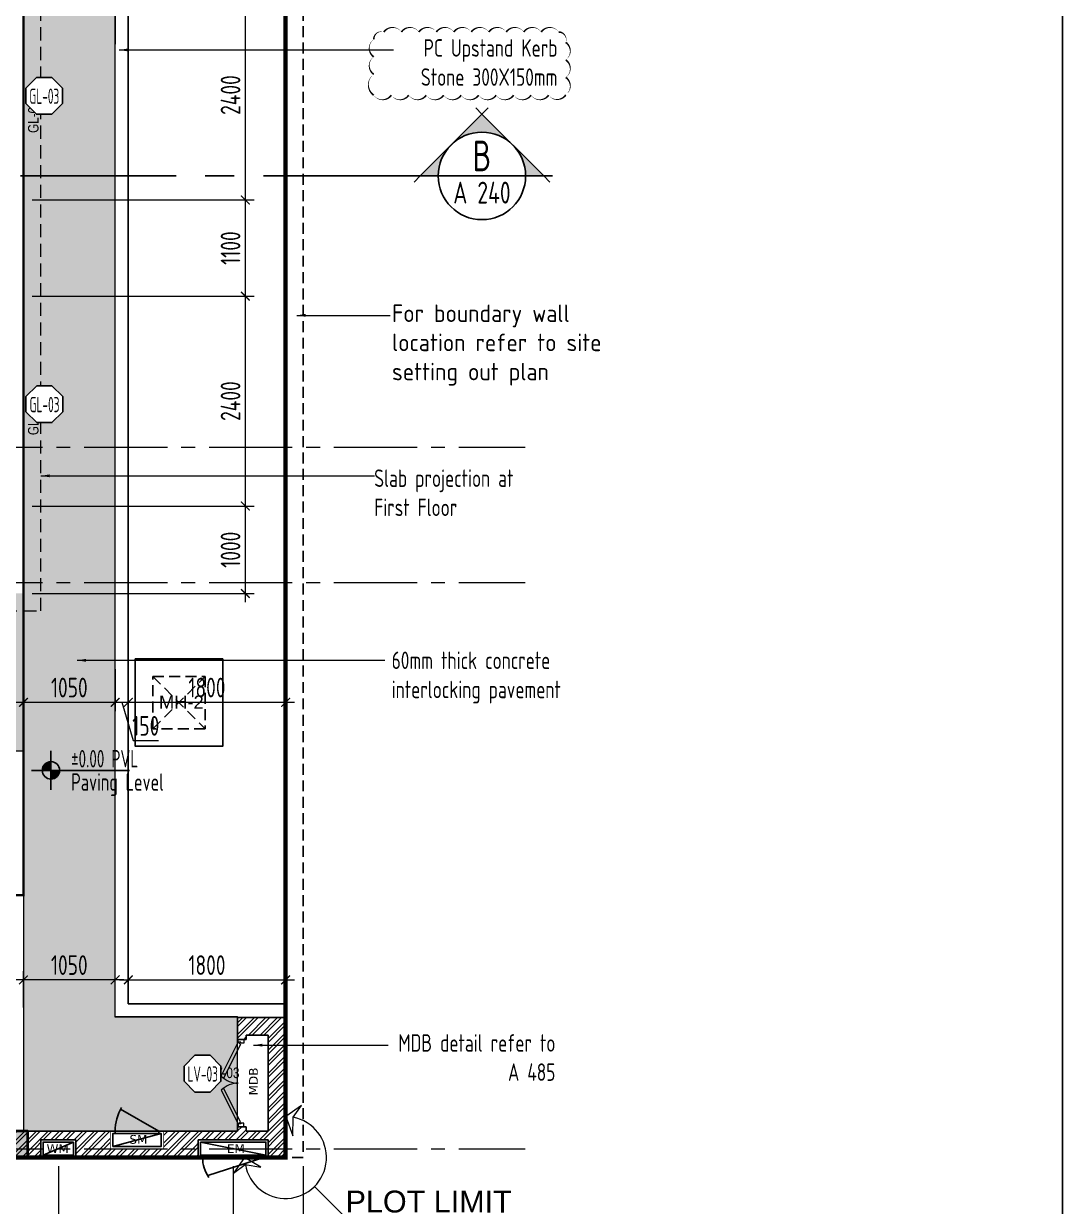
# Model space of a CAD drawing. Header units: millimetres. Extents: x -8913 to 62688, y -13000 to 43000.
# Drawn here: x 15003 to 26888, y -559 to 12967 of the extents above; entities that cross this region are included whole.
import ezdxf
from ezdxf.enums import TextEntityAlignment as Align
from ezdxf.xclip import XClip

# ---------------------------------------------------------------- set-up
doc = ezdxf.new("R2010")
doc.units = ezdxf.units.MM
doc.header["$MEASUREMENT"] = 0
doc.header["$XCLIPFRAME"] = 0
doc.header["$PDMODE"] = 1
for name, pattern in [('1735 X DT-5BR-GFP$0$DASHED', [0.75, 0.5, -0.25]), ('1735 X DT-5BR-GFP-Ext$0$DASHED', [0.75, 0.5, -0.25]), ('1735 X DT-5BR-GFP-Ext$0$HIDDEN', [0.375, 0.25, -0.125]), ('1735 X DT-5BR-Grids$0$CENTER2', [28.575, 19.05, -3.175, 3.175, -3.175]), ('1735 X DT-5BR-Plot Limit$0$PHANTOM', [2.5, 1.25, -0.25, 0.25, -0.25, 0.25, -0.25])]:
    doc.linetypes.add(name, pattern=pattern)
for name, color, linetype in [('0 - Text mep', 251, 'Continuous'), ('02-Col-DT-5BR-Ground$0$ST--B Column Hatch', 253, 'Continuous'), ('08--SPACENUMBER-1', 8, 'Continuous'), ('08--WINREF-1', 8, 'Continuous'), ('1735 X DT-5BR-GFP-Ext$0$0 - Text mep', 251, 'Continuous'), ('1735 X DT-5BR-Plot Limit$0$Z- Plot', 1, '1735 X DT-5BR-Plot Limit$0$PHANTOM'), ('1735 X DT-5BR-Plot Limit$0$Z-BUILDING SETBACK', 150, '1735 X DT-5BR-Plot Limit$0$PHANTOM'), ('Z--REVISION NTT-04', 10, 'Continuous')]:
    doc.layers.add(name, color=color, linetype=linetype)
for name, color, linetype, lineweight in [('02-Col-DT-5BR-Ground$0$ST--B Column', 4, 'Continuous', 40), ('05--LEADER', 8, 'Continuous', 13), ('05--TEXT-2', 2, 'Continuous', 25), ('07--DIM-2', 2, 'Continuous', 25), ('08--WINREF', 7, 'Continuous', 25), ('1735 X DT-5BR-GFP$0$06--LINE ABOVE', 9, '1735 X DT-5BR-GFP$0$DASHED', 15), ('1735 X DT-5BR-GFP-Ext$0$05--TEXT-3', 3, 'Continuous', 35), ('1735 X DT-5BR-GFP-Ext$0$A-HATCH ID PAVING', 251, 'Continuous', 0), ('1735 X DT-5BR-GFP-Ext$0$F--BLOCKWALL-2', 2, 'Continuous', 25), ('1735 X DT-5BR-GFP-Ext$0$F--BLOCKWALL-2 A', 2, 'Continuous', 25), ('1735 X DT-5BR-GFP-Ext$0$F--BLOCKWALL-HATCH', 8, 'Continuous', 13), ('1735 X DT-5BR-GFP-Ext$0$G--STELWRK-2', 2, 'Continuous', 25), ('1735 X DT-5BR-GFP-Ext$0$L--DOORS-1', 9, 'Continuous', 18), ('1735 X DT-5BR-GFP-Ext$0$L--DOORS-2', 2, 'Continuous', 25), ('1735 X DT-5BR-GFP-Ext$0$MEP', 8, 'Continuous', 0), ('1735 X DT-5BR-GFP-Ext$0$Q--KERBS', 1, 'Continuous', 18), ('1735 X DT-5BR-GFP-Ext$0$Q--KERBS-2', 251, 'Continuous', 0), ('1735 X DT-5BR-Grids$0$03--GRID', 252, '1735 X DT-5BR-Grids$0$CENTER2', 5), ('1735 X DT-5BR-Grids$0$08--DETREF', 7, 'Continuous', 25), ('1735 X DT-5BR-Grids$0$08--SECTREF', 7, 'Continuous', 25), ('1735 X DT-5BR-Grids$0$08--SECTREF-1', 2, 'Continuous', 25), ('1735 X DT-5BR-Grids$0$08--SECTREF-2', 4, 'Continuous', 35), ('1735 X DT-5BR-Grids$0$08--SECTREF-LINE', 7, 'Continuous', 25), ('1735 X DT-5BR-Plot Limit$0$G-ANNO-LIN02', 9, 'Continuous', 20), ('1735 X DT-5BR-Plot Limit$0$L-ANNO-TEXT', 3, 'Continuous', 13), ('W--ELE-1', 2, 'Continuous', 25), ('Z--X-REF', 7, 'Continuous', 0)]:
    doc.layers.add(name, color=color, linetype=linetype, lineweight=lineweight)
for name, color, linetype, lineweight, plot in [('1735 X DT-5BR-GFP$0$00--Door No', 6, 'Continuous', 0, False), ('1735 X DT-5BR-GFP$0$00--Glazing No', 6, 'Continuous', 0, False), ('1735 X DT-5BR-GFP-Ext$0$00--ORIGIN', 6, 'Continuous', 0, False), ('Y---------------', 7, 'Continuous', 25, False)]:
    doc.layers.add(name, color=color, linetype=linetype, lineweight=lineweight, plot=plot)
doc.styles.add('1735 X DT-5BR-GFP$0$style1', font='arial.ttf', dxfattribs={"width": 0.8, "height": 250})
doc.styles.add('1735 X DT-5BR-GFP-Ext$0$Rooms', font='verdana.ttf')
doc.styles.add('1735 X DT-5BR-Grids$0$ISO', font='isocp2.shx', dxfattribs={"width": 0.8})
doc.styles.add('1735 X DT-5BR-Plot Limit$0$SDC-TEXT', font='arial.ttf')
doc.styles.add('ARIAL', font='swiss.ttf')
doc.styles.add('ISO', font='isocp2.shx', dxfattribs={"width": 0.8})
doc.dimstyles.new('1-100_AR', dxfattribs={"dimtxt": 225, "dimasz": 100, "dimexe": 100, "dimexo": 100, "dimgap": 0, "dimtad": 0, "dimdec": 0, "dimzin": 12, "dimdsep": 46, "dimtxsty": 'ISO', "dimblk": 'ARCHTICK', "dimcen": 100, "dimdle": 100, "dimclrd": 8, "dimclre": 9, "dimclrt": 2, "dimadec": 0, "dimazin": 0, "dimtfac": 1, "dimtdec": 0, "dimtmove": 0, "dimatfit": 2, "dimldrblk": 'ARCHTICK', "dimfxl": 1, "dimtvp": 0.75, "dimtolj": 1, "dimtzin": 12, "dimlwd": 9, "dimlwe": 9, "dimarcsym": 0})
doc.dimstyles.new('Copy of 1-100_AR LEADER', dxfattribs={"dimtxt": 200, "dimasz": 100, "dimexe": 100, "dimexo": 100, "dimgap": 0, "dimtad": 0, "dimdec": 0, "dimzin": 12, "dimdsep": 46, "dimtxsty": 'ISO', "dimcen": 150, "dimdle": 100, "dimclrd": 8, "dimclre": 9, "dimclrt": 2, "dimadec": 0, "dimazin": 0, "dimtfac": 1, "dimtdec": 0, "dimtmove": 0, "dimatfit": 2, "dimfxl": 1, "dimtvp": 0.75, "dimtolj": 1, "dimtzin": 12, "dimlwd": 9, "dimlwe": 9, "dimarcsym": 0})

# ---------------------------------------------------------------- blocks, each defined once
blk = doc.blocks.new('02-Col-DT-5BR-Ground')
at = {"layer": '02-Col-DT-5BR-Ground$0$ST--B Column Hatch'}
h = blk.add_hatch(color=256, dxfattribs=at)
h.dxf.hatch_style = 1
h.paths.add_polyline_path([(14850, 0), (15050, 0), (15050, 300), (14850, 300)])
at = {"layer": '02-Col-DT-5BR-Ground$0$ST--B Column'}
blk.add_lwpolyline([(14850, 0), (15050, 0), (15050, 300), (14850, 300)], close=True, dxfattribs=at)
blk = doc.blocks.new('1735 X DT-5BR-GFP')
at = {"layer": '1735 X DT-5BR-GFP$0$06--LINE ABOVE', "ltscale": 300}
blk.add_lwpolyline([(3000, 20100), (2800, 20100), (2800, 7800), (7350, 7800), (7350, 6250), (15200, 6250), (15200, 23000), (7700, 23000), (7700, 24700), (2800, 24700), (2800, 21100), (3000, 21100)], dxfattribs=at)
at = {"layer": '1735 X DT-5BR-GFP$0$06--LINE ABOVE'}
blk.add_blockref('02-Col-DT-5BR-Ground', (0, 0), dxfattribs=at)
at = {"layer": '1735 X DT-5BR-GFP$0$00--Door No', "insert": (17293, 967), "char_height": 120, "width": 687.79, "attachment_point": 5, "style": '1735 X DT-5BR-GFP$0$style1'}
blk.add_mtext('{\\fSWIS721 BT|b0|i0|c0|p50;LV-03}', dxfattribs=at)
at = {"layer": '1735 X DT-5BR-GFP$0$00--Glazing No', "char_height": 120, "width": 687.79, "attachment_point": 5, "rotation": 90, "style": '1735 X DT-5BR-GFP$0$style1'}
for insert in [(15114, 11903), (15114, 8447)]:
    blk.add_mtext('{\\fSWIS721 BT|b0|i0|c0|p50;GL-03}', dxfattribs=dict(at, insert=insert))
blk = doc.blocks.new('_ArchTick')
at = {"color": 0, "const_width": 0.15}
blk.add_lwpolyline([(-0.5, -0.5), (0.5, 0.5)], dxfattribs=at)
blk = doc.blocks.new('*D33')
at = {"layer": '07--DIM-2', "color": 8, "lineweight": 9, "transparency": 16777216}
blk.add_line((17539, 13450), (17539, 10850), dxfattribs=at)
at = {"layer": '07--DIM-2', "color": 9, "lineweight": 9, "transparency": 16777216}
for p, q in [((15100, 13350), (17639, 13350)), ((15100, 10950), (17639, 10950))]:
    blk.add_line(p, q, dxfattribs=at)
at = {"layer": 'Defpoints', "color": 0, "transparency": 16777216}
for p in [(15000, 13350), (15000, 10950), (17539, 10950)]:
    blk.add_point(p, dxfattribs=at)
at = {"layer": '07--DIM-2', "color": 8, "lineweight": 9, "transparency": 16777216, "xscale": 100, "yscale": 100, "zscale": 100}
for p, rotation in [((17539, 13350), 90), ((17539, 10950), 270)]:
    blk.add_blockref('_ArchTick', p, dxfattribs=dict(at, rotation=rotation))
at = {"layer": '07--DIM-2', "color": 2, "transparency": 16777216, "insert": (17370, 12150), "char_height": 225, "attachment_point": 5, "rotation": 90, "style": 'ISO'}
blk.add_mtext('\\A1;2400', dxfattribs=at)
blk = doc.blocks.new('*D34')
at = {"layer": '07--DIM-2', "color": 8, "lineweight": 9, "transparency": 16777216}
blk.add_line((17539, 11050), (17539, 9750), dxfattribs=at)
at = {"layer": '07--DIM-2', "color": 9, "lineweight": 9, "transparency": 16777216}
for p, q in [((15100, 10950), (17639, 10950)), ((15100, 9850), (17639, 9850))]:
    blk.add_line(p, q, dxfattribs=at)
at = {"layer": 'Defpoints', "color": 0, "transparency": 16777216}
for p in [(15000, 10950), (15000, 9850), (17539, 9850)]:
    blk.add_point(p, dxfattribs=at)
at = {"layer": '07--DIM-2', "color": 8, "lineweight": 9, "transparency": 16777216, "xscale": 100, "yscale": 100, "zscale": 100}
for p, rotation in [((17539, 10950), 90), ((17539, 9850), 270)]:
    blk.add_blockref('_ArchTick', p, dxfattribs=dict(at, rotation=rotation))
at = {"layer": '07--DIM-2', "color": 2, "transparency": 16777216, "insert": (17370, 10400), "char_height": 225, "attachment_point": 5, "rotation": 90, "style": 'ISO'}
blk.add_mtext('\\A1;1100', dxfattribs=at)
blk = doc.blocks.new('*D35')
at = {"layer": '07--DIM-2', "color": 8, "lineweight": 9, "transparency": 16777216}
blk.add_line((17539, 9950), (17539, 7350), dxfattribs=at)
at = {"layer": '07--DIM-2', "color": 9, "lineweight": 9, "transparency": 16777216}
for p, q in [((15100, 9850), (17639, 9850)), ((15100, 7450), (17639, 7450))]:
    blk.add_line(p, q, dxfattribs=at)
at = {"layer": 'Defpoints', "color": 0, "transparency": 16777216}
for p in [(15000, 9850), (15000, 7450), (17539, 7450)]:
    blk.add_point(p, dxfattribs=at)
at = {"layer": '07--DIM-2', "color": 8, "lineweight": 9, "transparency": 16777216, "xscale": 100, "yscale": 100, "zscale": 100}
for p, rotation in [((17539, 9850), 90), ((17539, 7450), 270)]:
    blk.add_blockref('_ArchTick', p, dxfattribs=dict(at, rotation=rotation))
at = {"layer": '07--DIM-2', "color": 2, "transparency": 16777216, "insert": (17370, 8650), "char_height": 225, "attachment_point": 5, "rotation": 90, "style": 'ISO'}
blk.add_mtext('\\A1;2400', dxfattribs=at)
blk = doc.blocks.new('*D36')
at = {"layer": '07--DIM-2', "color": 9, "lineweight": 9, "transparency": 16777216}
for p, q in [((15100, 7450), (17639, 7450)), ((15100, 6450), (17639, 6450))]:
    blk.add_line(p, q, dxfattribs=at)
at = {"layer": '07--DIM-2', "color": 8, "lineweight": 9, "transparency": 16777216}
blk.add_line((17539, 7550), (17539, 6350), dxfattribs=at)
at = {"layer": 'Defpoints', "color": 0, "transparency": 16777216}
for p in [(15000, 7450), (15000, 6450), (17539, 6450)]:
    blk.add_point(p, dxfattribs=at)
at = {"layer": '07--DIM-2', "color": 8, "lineweight": 9, "transparency": 16777216, "xscale": 100, "yscale": 100, "zscale": 100}
for p, rotation in [((17539, 7450), 90), ((17539, 6450), 270)]:
    blk.add_blockref('_ArchTick', p, dxfattribs=dict(at, rotation=rotation))
at = {"layer": '07--DIM-2', "color": 2, "transparency": 16777216, "insert": (17370, 6950), "char_height": 225, "attachment_point": 5, "rotation": 90, "style": 'ISO'}
blk.add_mtext('\\A1;1000', dxfattribs=at)
blk = doc.blocks.new('*D38')
at = {"layer": '07--DIM-2', "color": 9, "lineweight": 9, "transparency": 16777216}
for p, q in [((14000, 6350), (14000, 5105)), ((15000, 6350), (15000, 5105))]:
    blk.add_line(p, q, dxfattribs=at)
at = {"layer": '07--DIM-2', "color": 8, "lineweight": 9, "transparency": 16777216}
blk.add_line((13900, 5205), (15100, 5205), dxfattribs=at)
at = {"layer": 'Defpoints', "color": 0, "transparency": 16777216}
for p in [(14000, 6450), (15000, 6450), (15000, 5205)]:
    blk.add_point(p, dxfattribs=at)
at = {"layer": '07--DIM-2', "color": 8, "lineweight": 9, "transparency": 16777216, "xscale": 100, "yscale": 100, "zscale": 100, "rotation": 180}
blk.add_blockref('_ArchTick', (14000, 5205), dxfattribs=at)
at = {"layer": '07--DIM-2', "color": 8, "lineweight": 9, "transparency": 16777216, "xscale": 100, "yscale": 100, "zscale": 100}
blk.add_blockref('_ArchTick', (15000, 5205), dxfattribs=at)
at = {"layer": '07--DIM-2', "color": 2, "transparency": 16777216, "insert": (14500, 5374), "char_height": 225, "attachment_point": 5, "style": 'ISO'}
blk.add_mtext('\\A1;1000', dxfattribs=at)
blk = doc.blocks.new('WIN-NO')
blk.add_wipeout([(-110, 298), (-285, 122), (-285, -126), (-110, -302), (139, -302), (315, -126), (315, 122), (139, 298)])
at = {"layer": '08--WINREF-1'}
blk.add_lwpolyline([(-110, 298), (-285, 122), (-285, -126), (-110, -302), (139, -302), (315, -126), (315, 122), (139, 298)], close=True, dxfattribs=at)
at = {"layer": '08--WINREF', "style": 'ISO', "width": 0.6}
blk.add_attdef('WINDOWNO', text='', height=250, dxfattribs=at).set_placement((18, -7), align=Align.MIDDLE)
blk = doc.blocks.new('Lvl-plan-50sc-old')
at = {"layer": 'W--ELE-1', "color": 1}
for p, q in [((22.3, 211.1), (22.3, -67.9)), ((583, 71.6), (-117.2, 71.6))]:
    blk.add_line(p, q, dxfattribs=at)
blk.add_circle((22.3, 71.6), 62.5, dxfattribs=at)
for radius, start, end in [(56.2, 90, 180), (50, 90, 180), (43.8, 90, 180), (37.5, 90, 180), (31.2, 90, 180), (25, 90, 180), (18.8, 90, 180), (12.5, 90, 180), (6.25, 90, 180), (56.2, 270, 0), (50, 270, 0), (43.8, 270, 0), (37.5, 270, 0), (31.2, 270, 0), (25, 270, 0), (18.8, 270, 0), (12.5, 270, 0), (6.25, 270, 0)]:
    blk.add_arc((22.3, 71.6), radius, start, end, dxfattribs=at)
at = {"layer": 'W--ELE-1', "style": 'ISO', "width": 0.75}
for tag, p in [('LEVEL', (166.2, 92.6)), ('FLOOR', (166.2, -74.1))]:
    blk.add_attdef(tag, p, '', height=125, dxfattribs=at)
blk = doc.blocks.new('*D97')
at = {"layer": '07--DIM-2', "color": 8, "lineweight": 9, "transparency": 16777216}
blk.add_line((16150, 2031), (14900, 2031), dxfattribs=at)
at = {"layer": '07--DIM-2', "color": 9, "lineweight": 9, "transparency": 16777216}
for p, q in [((15000, 1714), (15000, 2131)), ((16050, 1714), (16050, 2131))]:
    blk.add_line(p, q, dxfattribs=at)
at = {"layer": 'Defpoints', "color": 0, "transparency": 16777216}
for p in [(15000, 2031), (15000, 1614), (16050, 1614)]:
    blk.add_point(p, dxfattribs=at)
at = {"layer": '07--DIM-2', "color": 8, "lineweight": 9, "transparency": 16777216, "xscale": 100, "yscale": 100, "zscale": 100, "rotation": 180}
blk.add_blockref('_ArchTick', (15000, 2031), dxfattribs=at)
at = {"layer": '07--DIM-2', "color": 8, "lineweight": 9, "transparency": 16777216, "xscale": 100, "yscale": 100, "zscale": 100}
blk.add_blockref('_ArchTick', (16050, 2031), dxfattribs=at)
at = {"layer": '07--DIM-2', "color": 2, "transparency": 16777216, "insert": (15525, 2200), "char_height": 225, "attachment_point": 5, "style": 'ISO'}
blk.add_mtext('\\A1;1050', dxfattribs=at)
blk = doc.blocks.new('*D98')
at = {"layer": '07--DIM-2', "color": 8, "lineweight": 9, "transparency": 16777216}
blk.add_line((16100, 2031), (18100, 2031), dxfattribs=at)
at = {"layer": '07--DIM-2', "color": 9, "lineweight": 9, "transparency": 16777216}
for p, q in [((16200, 1864), (16200, 2131)), ((18000, 1864), (18000, 2131))]:
    blk.add_line(p, q, dxfattribs=at)
at = {"layer": 'Defpoints', "color": 0, "transparency": 16777216}
for p in [(18000, 2031), (16200, 1764), (18000, 1764)]:
    blk.add_point(p, dxfattribs=at)
at = {"layer": '07--DIM-2', "color": 8, "lineweight": 9, "transparency": 16777216, "xscale": 100, "yscale": 100, "zscale": 100, "rotation": 180}
blk.add_blockref('_ArchTick', (16200, 2031), dxfattribs=at)
at = {"layer": '07--DIM-2', "color": 8, "lineweight": 9, "transparency": 16777216, "xscale": 100, "yscale": 100, "zscale": 100}
blk.add_blockref('_ArchTick', (18000, 2031), dxfattribs=at)
at = {"layer": '07--DIM-2', "color": 2, "transparency": 16777216, "insert": (17100, 2200), "char_height": 225, "attachment_point": 5, "style": 'ISO'}
blk.add_mtext('\\A1;1800', dxfattribs=at)
blk = doc.blocks.new('*D186')
at = {"layer": '07--DIM-2', "color": 9, "lineweight": 9, "transparency": 16777216}
for p, q in [((9650, -100), (9650, -1214)), ((15400, -100), (15400, -1214))]:
    blk.add_line(p, q, dxfattribs=at)
at = {"layer": '07--DIM-2', "color": 8, "lineweight": 9, "transparency": 16777216}
blk.add_line((9550, -1114), (15500, -1114), dxfattribs=at)
at = {"layer": 'Defpoints', "color": 0, "transparency": 16777216}
for p in [(15400, 0), (9650, 0), (15400, -1114)]:
    blk.add_point(p, dxfattribs=at)
at = {"layer": '07--DIM-2', "color": 8, "lineweight": 9, "transparency": 16777216, "xscale": 100, "yscale": 100, "zscale": 100}
for p, rotation in [((9650, -1114), 179.9993289790098), ((15400, -1114), 359.9993289790098)]:
    blk.add_blockref('_ArchTick', p, dxfattribs=dict(at, rotation=rotation))
at = {"layer": '07--DIM-2', "color": 2, "transparency": 16777216, "insert": (12525, -946), "char_height": 225, "attachment_point": 5, "rotation": 359.9993, "style": 'ISO'}
blk.add_mtext('\\A1;5750', dxfattribs=at)
blk = doc.blocks.new('*D187')
at = {"layer": '07--DIM-2', "color": 9, "lineweight": 9, "transparency": 16777216}
for p, q in [((15400, -100), (15400, -1214)), ((17400, -100), (17400, -1214))]:
    blk.add_line(p, q, dxfattribs=at)
at = {"layer": '07--DIM-2', "color": 8, "lineweight": 9, "transparency": 16777216}
blk.add_line((15300, -1114), (17500, -1115), dxfattribs=at)
at = {"layer": 'Defpoints', "color": 0, "transparency": 16777216}
for p in [(15400, 0), (17400, 0), (17400, -1115)]:
    blk.add_point(p, dxfattribs=at)
at = {"layer": '07--DIM-2', "color": 8, "lineweight": 9, "transparency": 16777216, "xscale": 100, "yscale": 100, "zscale": 100}
for p, rotation in [((15400, -1114), 179.9993289790098), ((17400, -1115), 359.9993289790098)]:
    blk.add_blockref('_ArchTick', p, dxfattribs=dict(at, rotation=rotation))
at = {"layer": '07--DIM-2', "color": 2, "transparency": 16777216, "insert": (16400, -946), "char_height": 225, "attachment_point": 5, "rotation": 359.9993, "style": 'ISO'}
blk.add_mtext('\\A1;2000', dxfattribs=at)
blk = doc.blocks.new('*D188')
at = {"layer": '07--DIM-2', "color": 9, "lineweight": 9, "transparency": 16777216}
for p, q in [((17400, -100), (17400, -1215)), ((18200, -100), (18200, -1215))]:
    blk.add_line(p, q, dxfattribs=at)
at = {"layer": '07--DIM-2', "color": 8, "lineweight": 9, "transparency": 16777216}
blk.add_line((17300, -1115), (18300, -1115), dxfattribs=at)
at = {"layer": 'Defpoints', "color": 0, "transparency": 16777216}
for p in [(18200, 0), (17400, 0), (18200, -1115)]:
    blk.add_point(p, dxfattribs=at)
at = {"layer": '07--DIM-2', "color": 8, "lineweight": 9, "transparency": 16777216, "xscale": 100, "yscale": 100, "zscale": 100}
for p, rotation in [((17400, -1115), 179.9993289790098), ((18200, -1115), 359.9993289790098)]:
    blk.add_blockref('_ArchTick', p, dxfattribs=dict(at, rotation=rotation))
at = {"layer": '07--DIM-2', "color": 2, "transparency": 16777216, "insert": (17800, -946), "char_height": 225, "attachment_point": 5, "rotation": 359.9993, "style": 'ISO'}
blk.add_mtext('\\A1;800', dxfattribs=at)
blk = doc.blocks.new('*U463')
at = {"layer": '1735 X DT-5BR-Grids$0$08--SECTREF'}
h = blk.add_hatch(color=256, dxfattribs=at)
h.paths.add_polyline_path([(-4604, 0), (-4396, 0), (-4750, 354, -0.198912)])
h.paths.add_polyline_path([(-4750, 354), (-5104, 707), (-5457, 354, -0.414214)])
h.paths.add_polyline_path([(-5604, 0, -0.198912), (-5457, 354), (-5811, 0)])
blk.add_line((-4604, 0), (-5604, 0))
at = {"layer": '1735 X DT-5BR-Grids$0$08--DETREF'}
blk.add_line((-8604, 0), (-10207, 0), dxfattribs=at)
at = {"layer": '1735 X DT-5BR-Grids$0$08--SECTREF'}
for p, q in [((-7937, 0), (-8270, 0)), ((-5604, 0), (-7604, 0)), ((-5811, 0), (-5881, -71)), ((-4396, 0), (-4604, 0))]:
    blk.add_line(p, q, dxfattribs=at)
for points in [[(-4396, 0), (-5104, 707), (-5811, 0)], [(-5174, 778), (-5104, 707), (-5033, 778)], [(-4296, 0), (-4396, 0), (-4326, -71)]]:
    blk.add_lwpolyline(points, dxfattribs=at)
blk.add_circle((-5104, 0), 500, dxfattribs=at)
at = {"layer": '1735 X DT-5BR-Grids$0$08--SECTREF-1', "style": '1735 X DT-5BR-Grids$0$ISO', "width": 0.8, "flags": 4}
blk.add_attdef('DRG-NO', text='', height=250, dxfattribs=at).set_placement((-5104, -191), align=Align.MIDDLE_CENTER)
at = {"layer": '1735 X DT-5BR-Grids$0$08--SECTREF-2', "style": '1735 X DT-5BR-Grids$0$ISO', "width": 0.8, "flags": 4}
blk.add_attdef('SECTION', text='', height=350, dxfattribs=at).set_placement((-5104, 229), align=Align.MIDDLE_CENTER)
blk = doc.blocks.new('1735 X DT-5BR-Grids')
at = {"layer": '1735 X DT-5BR-Grids$0$03--GRID', "ltscale": 50}
for p, q in [((-2878.651, 8124.999), (20742.863, 8124.999)), ((-2878.651, 6575, 0), (20742.863, 6575, 0)), ((-2878.651, 100), (20742.863, 100))]:
    blk.add_line(p, q, dxfattribs=at)
at = {"layer": '1735 X DT-5BR-Grids$0$08--SECTREF-LINE', "color": 4, "linetype": '1735 X DT-5BR-Grids$0$CENTER2', "ltscale": 100}
blk.add_line((1315.536, 11225.187), (15143.186, 11225.187), dxfattribs=at)
at = {"layer": '1735 X DT-5BR-Grids$0$08--SECTREF'}
blk.add_blockref('*U463', (25350.292, 11225.187), dxfattribs=at).add_auto_attribs({'SECTION': 'B', 'DRG-NO': 'A 240'})
blk = doc.blocks.new('1735 X DT-5BR-GFP-Ext$0$D-1200SD')
for p, q in [((504, 363), (40, 50)), ((696, 363), (1160, 50)), ((68, 9), (532, 322)), ((1132, 9), (668, 322)), ((40, 50), (68, 9)), ((1160, 50), (1132, 9))]:
    blk.add_line(p, q)
for points in [[(0, -50), (50, -50), (50, 0), (40, 0), (40, 50), (0, 50)], [(1200, -50), (1150, -50), (1150, 0), (1160, 0), (1160, 50), (1200, 50)]]:
    blk.add_lwpolyline(points)
for centre, start, end in [((40, 50), 0, 34.0089), ((1160, 50), 145.9911, 180)]:
    blk.add_arc(centre, 560, start, end)
blk = doc.blocks.new('1735 X DT-5BR-GFP-Ext$0$EM')
blk.add_lwpolyline([(600, -100), (600, -300), (0, -300), (0, -100)], close=True)
blk.add_lwpolyline([(489, -551), (50, -300)])
at = {"ltscale": 0.01}
blk.add_arc((0, -300), 550, 330.2412, 0.0044, dxfattribs=at)
blk.add_wipeout([(0, -300), (600, -300), (600, -100), (0, -100)])
at = {"color": 251}
blk.add_line((25, -275), (575, -125), dxfattribs=at)
for p, q in [((50, -300), (50, -275)), ((550, -300), (550, -275))]:
    blk.add_line(p, q)
blk.add_lwpolyline([(575, -125), (575, -275), (25, -275), (25, -125)], close=True)
blk = doc.blocks.new('1735 X DT-5BR-GFP-Ext$0$EM 800')
blk.add_wipeout([(800, -200), (0, -200), (0, 0), (800, 0)])
at = {"color": 251}
blk.add_line((775, -175), (25, -25), dxfattribs=at)
for p, q in [((50, -200), (50, -175)), ((750, -200), (750, -175))]:
    blk.add_line(p, q)
for points in [[(0, 0), (0, -200), (800, -200), (800, 0)], [(25, -25), (25, -175), (775, -175), (775, -25)]]:
    blk.add_lwpolyline(points, close=True)
blk.add_lwpolyline([(111, -407), (750, -200)])
at = {"ltscale": 0.01}
blk.add_arc((449, -199), 399, 180.1122, 215.0988, dxfattribs=at)
blk = doc.blocks.new('1735 X DT-5BR-GFP-Ext$0$WM 400')
blk.add_wipeout([(400, -200), (0, -200), (0, 0), (400, 0)])
at = {"color": 251}
blk.add_line((375, -175), (25, -25), dxfattribs=at)
for points in [[(0, 0), (0, -200), (400, -200), (400, 0)], [(25, -25), (25, -175), (375, -175), (375, -25)]]:
    blk.add_lwpolyline(points, close=True)
blk = doc.blocks.new('1735 X DT-5BR-GFP-Ext$0$MAN HOLE')
at = {"layer": '1735 X DT-5BR-GFP-Ext$0$0 - Text mep', "linetype": '1735 X DT-5BR-GFP-Ext$0$DASHED', "ltscale": 250}
for p, q in [((15686, -15894), (16286, -16494)), ((15686, -16494), (16286, -15894))]:
    blk.add_line(p, q, dxfattribs=at)
at = {"layer": '1735 X DT-5BR-GFP-Ext$0$0 - Text mep'}
blk.add_lwpolyline([(15486, -15694), (16486, -15694), (16486, -16694), (15486, -16694)], close=True, dxfattribs=at)
at = {"layer": '1735 X DT-5BR-GFP-Ext$0$0 - Text mep', "linetype": '1735 X DT-5BR-GFP-Ext$0$DASHED', "ltscale": 250}
blk.add_lwpolyline([(16286, -16494), (15686, -16494), (15686, -15894), (16286, -15894)], close=True, dxfattribs=at)
blk = doc.blocks.new('1735 X DT-5BR-GFP-Ext')
at = {"layer": '1735 X DT-5BR-GFP-Ext$0$A-HATCH ID PAVING'}
h = blk.add_hatch(dxfattribs=at)
h.set_pattern_fill('AR-HBONE', color=253, scale=25)
h.paths.add_polyline_path([(2100, 20000), (3000, 20000), (3000, 24500), (7500, 24500), (7500, 22800), (10400, 22800), (15000, 22800), (15000, 6450), (10000, 6450), (10000, 5850), (7500, 5850), (7500, 8000), (3000, 8000), (3000, 15300), (2450, 15300), (2450, 16500), (3000, 16500), (3000, 18600), (2100, 18600)], flags=16)
h.paths.add_polyline_path([(1800, 23300), (200, 23300), (200, 14350), (1950, 14350), (1950, 6400), (6400, 6400), (6400, 200), (7350, 200), (9650, 200), (10000, 200), (10000, 4650), (15000, 4650), (15000, 300), (15500, 300), (15875, 300), (17450, 300), (17450, 1607), (16050, 1607), (16050, 23850), (8550, 23850), (8550, 25550), (2950, 25550), (2950, 26700), (2900, 26700), (2900, 26800), (2000, 26800), (2000, 26700), (2000, 26700), (1950, 26700), (1950, 23300)])
at = {"layer": '1735 X DT-5BR-GFP-Ext$0$F--BLOCKWALL-HATCH'}
h = blk.add_hatch(dxfattribs=at)
h.set_pattern_fill('ANSI32', color=256, scale=250)
h.paths.add_polyline_path([(14850, 300), (16500, 300), (17450, 300), (17450, 350), (17550, 350), (17550, 300), (17800, 300), (17800, 1400), (17550, 1400), (17550, 1350), (17450, 1350), (17450, 1600), (18000, 1600), (18000, 0), (15800, 0), (9650, 0), (9650, 200), (10150, 200), (14850, 201)])
at = {"layer": '1735 X DT-5BR-GFP-Ext$0$00--ORIGIN'}
blk.add_lwpolyline([(3100, 25700), (3100, 29800), (18000, 29800), (18000, 1757), (16200, 1757), (16200, 24000), (8700, 24000), (8700, 25700)], close=True, dxfattribs=at)
at = {"layer": '1735 X DT-5BR-GFP-Ext$0$00--ORIGIN', "elevation": 0}
blk.add_lwpolyline([(1950, 26700), (1950, 23300), (1800, 23300), (200, 23300), (200, 14350), (1950, 14350), (1950, 6400), (6400, 6400), (6400, 200), (7350, 200), (9650, 200), (10000, 200), (10000, 4650), (15000, 4650), (15000, 300), (15500, 300), (15875, 300), (17450, 300), (17450, 1607), (16050, 1607), (16050, 23850), (8550, 23850), (8550, 25550)], dxfattribs=at)
at = {"layer": '1735 X DT-5BR-GFP-Ext$0$F--BLOCKWALL-2'}
for p, q in [((17450, 1350), (17450, 1600)), ((17450, 1600), (18000, 1600)), ((18000, 1600), (18000, 0)), ((17800, 1400), (17550, 1400)), ((17550, 1400), (17550, 1350)), ((17800, 300), (17800, 1400)), ((17550, 1350), (17450, 1350)), ((17450, 300), (17450, 350)), ((17450, 350), (17550, 350)), ((17550, 350), (17550, 300)), ((17550, 300), (17800, 300)), ((15800, 0), (9650, 0)), ((18000, 0), (15800, 0))]:
    blk.add_line(p, q, dxfattribs=at)
blk.add_lwpolyline([(17800, 1000), (17800, 1400)], dxfattribs=at)
at = {"layer": '1735 X DT-5BR-GFP-Ext$0$F--BLOCKWALL-2 A', "linetype": '1735 X DT-5BR-GFP-Ext$0$HIDDEN', "ltscale": 500}
blk.add_lwpolyline([(18000, 30000), (18200, 30000), (18200, 0), (18000, 0)], close=True, dxfattribs=at)
at = {"layer": '1735 X DT-5BR-GFP-Ext$0$Q--KERBS'}
blk.add_lwpolyline([(3100, 26700), (3100, 25700), (8700, 25700), (8700, 24000), (16200, 24000), (16200, 1757), (18000, 1757)], dxfattribs=at)
at = {"layer": '1735 X DT-5BR-GFP-Ext$0$Q--KERBS-2'}
blk.add_line((17450, 350), (17450, 1350), dxfattribs=at)
blk.add_lwpolyline([(2950, 26700), (2950, 25550), (8550, 25550), (8550, 23850), (16050, 23850), (16046, 1607), (17454, 1607)], dxfattribs=at)
at = {"layer": '1735 X DT-5BR-GFP-Ext$0$L--DOORS-1', "xscale": 0.8333333333333335, "yscale": 0.6253417997338362, "zscale": 0.8333333333333335, "rotation": 90}
blk.add_blockref('1735 X DT-5BR-GFP-Ext$0$D-1200SD', (17489, 350), dxfattribs=at)
at = {"layer": '1735 X DT-5BR-GFP-Ext$0$MEP'}
blk.add_blockref('1735 X DT-5BR-GFP-Ext$0$MAN HOLE', (794, 21396), dxfattribs=at)
at = {"layer": '1735 X DT-5BR-GFP-Ext$0$05--TEXT-3', "insert": (17632, 869), "char_height": 100, "width": 550, "attachment_point": 5, "rotation": 90, "line_spacing_factor": 0.857143, "style": '1735 X DT-5BR-GFP-Ext$0$Rooms'}
blk.add_mtext('MDB', dxfattribs=at)
at = {"layer": '1735 X DT-5BR-GFP-Ext$0$L--DOORS-2', "rotation": 180}
blk.add_blockref('1735 X DT-5BR-GFP-Ext$0$EM', (16600, 0), dxfattribs=at)
at = {"layer": '1735 X DT-5BR-GFP-Ext$0$F--BLOCKWALL-2'}
for p, q in [((14850, 300), (16500, 300)), ((16500, 300), (17450, 300))]:
    blk.add_line(p, q, dxfattribs=at)
blk.add_lwpolyline([(18000, 0), (18000, 30000), (0, 30000), (0, 6400)], dxfattribs=at)
at = {"layer": '1735 X DT-5BR-GFP-Ext$0$Q--KERBS-2'}
blk.add_line((15000, 300), (17450, 300), dxfattribs=at)
at = {"layer": '1735 X DT-5BR-GFP-Ext$0$05--TEXT-3', "insert": (16316, 206), "char_height": 100, "width": 550, "attachment_point": 5, "line_spacing_factor": 0.857143, "style": '1735 X DT-5BR-GFP-Ext$0$Rooms'}
blk.add_mtext('SM', dxfattribs=at)
at = {"layer": '1735 X DT-5BR-GFP-Ext$0$G--STELWRK-2', "xscale": -1}
blk.add_blockref('1735 X DT-5BR-GFP-Ext$0$WM 400', (15600, 200), dxfattribs=at)
at = {"layer": '1735 X DT-5BR-GFP-Ext$0$G--STELWRK-2'}
blk.add_blockref('1735 X DT-5BR-GFP-Ext$0$EM 800', (17000, 200), dxfattribs=at)
at = {"layer": '1735 X DT-5BR-GFP-Ext$0$05--TEXT-3', "char_height": 100, "width": 550, "attachment_point": 5, "line_spacing_factor": 0.857143, "style": '1735 X DT-5BR-GFP-Ext$0$Rooms'}
for s, insert in [('WM', (15392, 101)), ('EM', (17431, 102))]:
    blk.add_mtext(s, dxfattribs=dict(at, insert=insert))
blk = doc.blocks.new('*U638')
at = {"layer": '1735 X DT-5BR-Plot Limit$0$G-ANNO-LIN02'}
for points in [[(2, 468), (84, 248), (86, 460), (181, 595), (2, 468)], [(-469, 0), (-597, -178), (-461, -79), (-282, -110), (-469, 0)], [(331, -331), (771, -771), (2389, -771)]]:
    blk.add_lwpolyline(points, dxfattribs=at)
blk.add_ellipse((0, 0), major_axis=(99, -458), ratio=0.997525, start_param=-1.614984, end_param=2.7411, dxfattribs=at)
at = {"layer": '1735 X DT-5BR-Plot Limit$0$L-ANNO-TEXT', "insert": (1637, -506), "char_height": 250, "width": 2000, "attachment_point": 5, "rotation": 359.9827, "style": '1735 X DT-5BR-Plot Limit$0$SDC-TEXT'}
blk.add_mtext('PLOT LIMIT', dxfattribs=at)
blk = doc.blocks.new('1735 X DT-5BR-Plot Limit')
at = {"layer": '1735 X DT-5BR-Plot Limit$0$Z- Plot', "color": 12, "ltscale": 500, "true_color": 0xdb0000, "const_width": 50}
blk.add_lwpolyline([(18000, 0), (0, 0), (0, 30000.001), (18000, 30000.001)], close=True, dxfattribs=at)
at = {"layer": '1735 X DT-5BR-Plot Limit$0$Z-BUILDING SETBACK', "ltscale": 500, "const_width": 25}
blk.add_lwpolyline([(15000, 3000), (3000, 3000), (3000, 27000.001), (15000, 27000.001)], close=True, dxfattribs=at)
at = {"layer": '1735 X DT-5BR-Plot Limit$0$L-ANNO-TEXT'}
blk.add_blockref('*U638', (18000, 0), dxfattribs=at)
blk = doc.blocks.new('*D232')
at = {"layer": '07--DIM-2', "color": 9, "lineweight": 9, "transparency": 16777216}
for p, q in [((15000, 6350), (15000, 5105)), ((16050, 5585), (16050, 5105))]:
    blk.add_line(p, q, dxfattribs=at)
at = {"layer": '07--DIM-2', "color": 8, "lineweight": 9, "transparency": 16777216}
blk.add_line((14900, 5205), (16150, 5205), dxfattribs=at)
at = {"layer": 'Defpoints', "color": 0, "transparency": 16777216}
for p in [(15000, 6450), (16050, 5685), (16050, 5205)]:
    blk.add_point(p, dxfattribs=at)
at = {"layer": '07--DIM-2', "color": 8, "lineweight": 9, "transparency": 16777216, "xscale": 100, "yscale": 100, "zscale": 100, "rotation": 180}
blk.add_blockref('_ArchTick', (15000, 5205), dxfattribs=at)
at = {"layer": '07--DIM-2', "color": 8, "lineweight": 9, "transparency": 16777216, "xscale": 100, "yscale": 100, "zscale": 100}
blk.add_blockref('_ArchTick', (16050, 5205), dxfattribs=at)
at = {"layer": '07--DIM-2', "color": 2, "transparency": 16777216, "insert": (15525, 5374), "char_height": 225, "attachment_point": 5, "style": 'ISO'}
blk.add_mtext('\\A1;1050', dxfattribs=at)
blk = doc.blocks.new('*D233')
at = {"layer": '07--DIM-2', "color": 9, "lineweight": 9, "transparency": 16777216}
for p, q in [((16050, 5585), (16050, 5105)), ((16200, 5585), (16200, 5105))]:
    blk.add_line(p, q, dxfattribs=at)
at = {"layer": '07--DIM-2', "color": 8, "lineweight": 9, "transparency": 16777216}
for p, q in [((15950, 5205), (16300, 5205)), ((16125, 5205), (16256, 4768)), ((16256, 4768), (16544, 4768))]:
    blk.add_line(p, q, dxfattribs=at)
at = {"layer": 'Defpoints', "color": 0, "transparency": 16777216}
for p in [(16050, 5685), (16200, 5685), (16200, 5205)]:
    blk.add_point(p, dxfattribs=at)
at = {"layer": '07--DIM-2', "color": 8, "lineweight": 9, "transparency": 16777216, "xscale": 100, "yscale": 100, "zscale": 100, "rotation": 180}
blk.add_blockref('_ArchTick', (16050, 5205), dxfattribs=at)
at = {"layer": '07--DIM-2', "color": 8, "lineweight": 9, "transparency": 16777216, "xscale": 100, "yscale": 100, "zscale": 100}
blk.add_blockref('_ArchTick', (16200, 5205), dxfattribs=at)
at = {"layer": '07--DIM-2', "color": 2, "transparency": 16777216, "insert": (16400, 4936), "char_height": 225, "attachment_point": 5, "style": 'ISO'}
blk.add_mtext('\\A1;150', dxfattribs=at)
blk = doc.blocks.new('*D234')
at = {"layer": '07--DIM-2', "color": 9, "lineweight": 9, "transparency": 16777216}
for p, q in [((16200, 5585), (16200, 5105)), ((18000, 5585), (18000, 5105))]:
    blk.add_line(p, q, dxfattribs=at)
at = {"layer": '07--DIM-2', "color": 8, "lineweight": 9, "transparency": 16777216}
blk.add_line((16100, 5205), (18100, 5205), dxfattribs=at)
at = {"layer": 'Defpoints', "color": 0, "transparency": 16777216}
for p in [(16200, 5685), (18000, 5685), (18000, 5205)]:
    blk.add_point(p, dxfattribs=at)
at = {"layer": '07--DIM-2', "color": 8, "lineweight": 9, "transparency": 16777216, "xscale": 100, "yscale": 100, "zscale": 100, "rotation": 180}
blk.add_blockref('_ArchTick', (16200, 5205), dxfattribs=at)
at = {"layer": '07--DIM-2', "color": 8, "lineweight": 9, "transparency": 16777216, "xscale": 100, "yscale": 100, "zscale": 100}
blk.add_blockref('_ArchTick', (18000, 5205), dxfattribs=at)
at = {"layer": '07--DIM-2', "color": 2, "transparency": 16777216, "insert": (17100, 5374), "char_height": 225, "attachment_point": 5, "style": 'ISO'}
blk.add_mtext('\\A1;1800', dxfattribs=at)

msp = doc.modelspace()

# ---------------------------------------------------------------- linework, layer by layer
at = {"layer": 'Y---------------'}
msp.add_line((26887.5, 43000), (26887.5, -13000), dxfattribs=at)
at = {"layer": 'Z--REVISION NTT-04'}
msp.add_lwpolyline([(19008.8, 12148.3, 0, 20, 0.5205671), (19208.8, 12148.3, 0, 20, 0.5205671), (19408.8, 12148.3, 0, 20, 0.5205671), (19608.8, 12148.3, 0, 20, 0.5205671), (19808.8, 12148.3, 0, 20, 0.5205671), (20008.8, 12148.3, 0, 20, 0.5205671), (20208.8, 12148.3, 0, 20, 0.5205671), (20408.8, 12148.3, 0, 20, 0.5205671), (20608.8, 12148.3, 0, 20, 0.5205671), (20808.8, 12148.3, 0, 20, 0.5205671), (21008.8, 12148.3, 0, 20, 0.5205671), (21205.4, 12151.8, 0, 20, 0.5205671), (21205.4, 12351.8, 0, 20, 0.5205671), (21205.4, 12551.8, 0, 20, 0.5205671), (21205.4, 12751.8, 0, 20, 0.5205671), (21124.6, 12871, 0, 20, 0.5205671), (20924.6, 12871, 0, 20, 0.5205671), (20724.6, 12871, 0, 20, 0.5205671), (20524.6, 12871, 0, 20, 0.5205671), (20324.6, 12871, 0, 20, 0.5205671), (20124.6, 12871, 0, 20, 0.5205671), (19924.6, 12871, 0, 20, 0.5205671), (19724.6, 12871, 0, 20, 0.5205671), (19524.6, 12871, 0, 20, 0.5205671), (19324.6, 12871, 0, 20, 0.5205671), (19124.6, 12871, 0, 20, 0.5205671), (19008.8, 12786.8, 0, 20, 0.5205671), (19008.8, 12586.8, 0, 20, 0.5205671), (19008.8, 12386.8, 0, 20, 0.5205671)], format="xyseb", close=True, dxfattribs=at)

# ---------------------------------------------------------------- block references
at = {"layer": 'Z--X-REF'}
msp.add_blockref('1735 X DT-5BR-GFP-Ext', (0, 0), dxfattribs=at)

# ---------------------------------------------------------------- texts
at = {"layer": '05--TEXT-2', "char_height": 200, "style": 'ISO'}
for s, insert, width, attachment_point in [('PC Upstand Kerb Stone 300X150mm', (21110.6, 12789), 1874.679, 3), ('{\\W1;For boundary wall location refer to site setting out plan}', (19217.4, 9754.4), 2428.98, 1), ('Slab projection at\\PFirst Floor ', (19013.5, 7868.3), 2277.405, 1), ('60mm thick concrete interlocking pavement', (19213.7, 5785.6), 2799.274, 1), ('MDB detail refer to A 485', (21086.7, 1409.4), 1874.679, 3)]:
    msp.add_mtext(s, dxfattribs=dict(at, insert=insert, width=width, attachment_point=attachment_point))

# ---------------------------------------------------------------- next in the draw order: block references
at = {"layer": 'Z--X-REF'}
ref = msp.add_blockref('1735 X DT-5BR-GFP', (0, 0), dxfattribs=at)
XClip(ref).set_block_clipping_path([(-588.6123145858, -1067.9046505302), (17664.3925911275, 31096.0074428726)])

# ---------------------------------------------------------------- next in the draw order: leaders
at = {"layer": '05--LEADER'}
msp.add_leader([(18128, 9630.5), (19198, 9630.5)], dimstyle='Copy of 1-100_AR LEADER', override={"dimgap": 0, "dimtad": 0}, dxfattribs=at)

# ---------------------------------------------------------------- next in the draw order: block references
msp.add_blockref('1735 X DT-5BR-Grids', (0, 0))
at = {"layer": 'W--ELE-1'}
ref = msp.add_blockref('Lvl-plan-50sc-old', (15279.3, 4312), dxfattribs=dict(at, xscale=1.6, yscale=1.6, zscale=1.6))
ref.add_attrib('LEVEL', '%%p0.00 PVL', (15545.3, 4460.2), dxfattribs={"height": 200, "style": 'ISO', "width": 0.7})
ref.add_attrib('FLOOR', 'Paving Level', (15545.3, 4193.3), dxfattribs={"height": 200, "style": 'ISO', "width": 0.75})
at = {"layer": 'Z--X-REF'}
msp.add_blockref('1735 X DT-5BR-Plot Limit', (0, 0), dxfattribs=at)

# ---------------------------------------------------------------- next in the draw order: texts
at = {"layer": '0 - Text mep', "color": 8, "insert": (16551.1, 5282.8, 0), "char_height": 150, "width": 761.77, "attachment_point": 1, "style": 'ARIAL'}
msp.add_mtext('MH-2', dxfattribs=at)

# ---------------------------------------------------------------- next in the draw order: dimensions: what is measured, and where the dimension line sits
at = {"layer": '07--DIM-2'}
for base, p1, p2, angle, picture, middle in [((17538.6, 10950), (15000, 13350), (15000, 10950), 90, '*D33', (17369.9, 12150)), ((17538.6, 9850), (15000, 10950), (15000, 9850), 90, '*D34', (17369.9, 10400)), ((17538.6, 7450), (15000, 9850), (15000, 7450), 90, '*D35', (17369.9, 8650)), ((17538.6, 6450), (15000, 7450), (15000, 6450), 90, '*D36', (17369.9, 6950)), ((15000, 5205.2), (14000, 6450), (15000, 6450), 180, '*D38', (14500, 5373.9)), ((16050, 5205.2), (15000, 6450), (16050, 5685.4), 180, '*D232', (15525, 5373.9)), ((16200, 5205.2), (16050, 5685.4), (16200, 5685.4), 180, '*D233', (16256.2, 4936.4)), ((18000, 5205.2), (16200, 5685.4), (18000, 5685.4), 180, '*D234', (17100, 5373.9)), ((15400, -1114.5), (9650, 0), (15400, 0), 179.99933, '*D186', (12525, -945.7)), ((17400, -1114.5), (15400, 0), (17400, 0), 179.99933, '*D187', (16400, -945.7)), ((18200, -1114.5), (17400, 0), (18200, 0), 179.99933, '*D188', (17800, -945.8))]:
    dim = msp.add_linear_dim(base=base, p1=p1, p2=p2, angle=angle, dimstyle='1-100_AR', override={"dimtmove": 1}, dxfattribs=at)
    dim.commit()
    dim.dimension.update_dxf_attribs({"geometry": picture, "text_midpoint": middle})
for base, p1, p2, picture, middle in [((15000, 2031.3), (16050, 1614), (15000, 1614), '*D97', (15525, 2200)), ((18000, 2031.3), (16200, 1764), (18000, 1764), '*D98', (17100, 2200))]:
    dim = msp.add_linear_dim(base=base, p1=p1, p2=p2, dimstyle='1-100_AR', dxfattribs=at)
    dim.commit()
    dim.dimension.update_dxf_attribs({"geometry": picture, "text_midpoint": middle})

# ---------------------------------------------------------------- next in the draw order: leaders
at = {"layer": '05--LEADER'}
for points in [[(16096.4, 12665.6), (19234.5, 12665.6)], [(15200, 7795.4), (19017.9, 7795.4)]]:
    msp.add_leader(points, dimstyle='Copy of 1-100_AR LEADER', dxfattribs=at)
for points in [[(15616.2, 5685.4), (19134.9, 5685.4)], [(17632.5, 1284.2), (19172.5, 1284.2)]]:
    msp.add_leader(points, dimstyle='Copy of 1-100_AR LEADER', override={"dimgap": 0, "dimtad": 0}, dxfattribs=at)

# ---------------------------------------------------------------- next in the draw order: block references
at = {"layer": '08--SPACENUMBER-1', "xscale": 0.7, "yscale": 0.7, "zscale": 0.7}
for p in [(15226.2, 12141.9), (15229, 8615.5)]:
    msp.add_blockref('WIN-NO', p, dxfattribs=at).add_auto_attribs({'WINDOWNO': 'GL-03'})
at = {"layer": '08--SPACENUMBER-1', "color": 2, "xscale": 0.7, "yscale": 0.7, "zscale": 0.7, "rotation": 359.9999999999999}
msp.add_blockref('WIN-NO', (17039.3, 959.8), dxfattribs=at).add_auto_attribs({'WINDOWNO': 'LV-03'})

doc.saveas('drawing.dxf')
